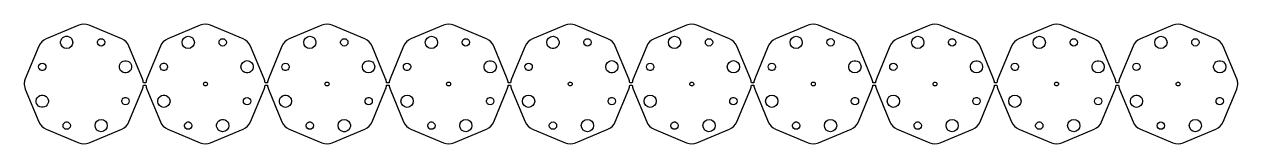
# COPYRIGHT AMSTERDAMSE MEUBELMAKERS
# Model space of a CAD drawing. Header units: millimetres. Extents: x -80 to 416, y 611 to 659.
import ezdxf

# ---------------------------------------------------------------- set-up
doc = ezdxf.new("R2010")
doc.units = ezdxf.units.MM

msp = doc.modelspace()

# ---------------------------------------------------------------- linework, layer by layer
for points in [[(211.5, 650.52, 0.198912), (208.52, 653.5), (195.2, 659.02, 0.198912), (190.98, 659.02), (177.66, 653.5, 0.198912), (174.68, 650.52), (169.16, 637.2, 0.075595), (168.76, 635.59), (167.76, 635.59, 0.075595), (167.37, 637.2), (161.85, 650.52, 0.198912), (158.87, 653.5), (145.54, 659.02, 0.198912), (141.33, 659.02), (128.01, 653.5, 0.198912), (125.02, 650.52), (119.51, 637.2, 0.075595), (119.11, 635.59), (118.11, 635.59, 0.075595), (117.71, 637.2), (112.19, 650.52, 0.198912), (109.21, 653.5), (95.89, 659.02, 0.198912), (91.67, 659.02), (78.35, 653.5, 0.198912), (75.37, 650.52), (69.85, 637.2, 0.075595), (69.46, 635.59), (68.46, 635.59, 0.075595), (68.06, 637.2), (62.54, 650.52, 0.198912), (59.56, 653.5), (46.24, 659.02, 0.198912), (42.02, 659.02), (28.7, 653.5, 0.198912), (25.72, 650.52), (20.2, 637.2, 0.075595), (19.8, 635.59), (18.8, 635.59, 0.075595), (18.4, 637.2), (12.89, 650.52, 0.198912), (9.91, 653.5), (-3.42, 659.02, 0.198912), (-7.63, 659.02), (-20.96, 653.5, 0.198912), (-23.94, 650.52), (-29.46, 637.2, 0.075595), (-29.85, 635.59), (-30.85, 635.59, 0.075595), (-31.25, 637.2), (-36.77, 650.52, 0.198912), (-39.75, 653.5), (-53.07, 659.02, 0.198912), (-57.29, 659.02), (-70.61, 653.5, 0.198912), (-73.59, 650.52), (-79.11, 637.2, 0.075595), (-79.51, 635.59, 0.121491), (-79.11, 632.98), (-73.59, 619.66, 0.198912), (-70.61, 616.68), (-57.29, 611.16, 0.198912), (-53.07, 611.16), (-39.75, 616.68, 0.198912), (-36.77, 619.66), (-31.25, 632.98, 0.075595), (-30.85, 634.59), (-29.85, 634.59, 0.075595), (-29.46, 632.98), (-23.94, 619.66, 0.198912), (-20.96, 616.68), (-7.63, 611.16, 0.198912), (-3.42, 611.16), (9.91, 616.68, 0.198912), (12.89, 619.66), (18.4, 632.98, 0.075595), (18.8, 634.59), (19.8, 634.59, 0.075595), (20.2, 632.98), (25.72, 619.66, 0.198912), (28.7, 616.68), (42.02, 611.16, 0.198912), (46.24, 611.16), (59.56, 616.68, 0.198912), (62.54, 619.66), (68.06, 632.98, 0.075595), (68.46, 634.59), (69.46, 634.59, 0.075595), (69.85, 632.98), (75.37, 619.66, 0.198912), (78.35, 616.68), (91.67, 611.16, 0.198912), (95.89, 611.16), (109.21, 616.68, 0.198912), (112.19, 619.66), (117.71, 632.98, 0.075595), (118.11, 634.59), (119.11, 634.59, 0.075595), (119.51, 632.98), (125.02, 619.66, 0.198912), (128.01, 616.68), (141.33, 611.16, 0.198912), (145.54, 611.16), (158.87, 616.68, 0.198912), (161.85, 619.66), (167.37, 632.98, 0.075595), (167.76, 634.59), (168.76, 634.59, 0.075595), (169.16, 632.98), (174.68, 619.66, 0.198912), (177.66, 616.68), (190.98, 611.16, 0.198912), (195.2, 611.16), (208.52, 616.68, 0.198912), (211.5, 619.66), (217.02, 632.98, 0.075595), (217.42, 634.59), (218.42, 634.59, 0.075595), (218.81, 632.98), (224.33, 619.66, 0.198912), (227.31, 616.68), (240.64, 611.16, 0.198912), (244.85, 611.16), (258.18, 616.68, 0.198912), (261.16, 619.66), (266.67, 632.98, 0.075595), (267.07, 634.59), (268.07, 634.59, 0.075595), (268.47, 632.98), (273.99, 619.66, 0.198912), (276.97, 616.68), (290.29, 611.16, 0.198912), (294.51, 611.16), (307.83, 616.68, 0.198912), (310.81, 619.66), (316.33, 632.98, 0.075595), (316.73, 634.59), (317.73, 634.59, 0.075595), (318.12, 632.98), (323.64, 619.66, 0.198912), (326.62, 616.68), (339.94, 611.16, 0.198912), (344.16, 611.16), (357.48, 616.68, 0.198912), (360.46, 619.66), (365.98, 632.98, 0.075595), (366.38, 634.59), (367.38, 634.59, 0.075595), (367.78, 632.98), (373.29, 619.66, 0.198912), (376.28, 616.68), (389.6, 611.16, 0.198912), (393.81, 611.16), (407.14, 616.68, 0.198912), (410.12, 619.66), (415.64, 632.98, 0.121491), (416.03, 635.59, 0.075595), (415.64, 637.2), (410.12, 650.52, 0.198912), (407.14, 653.5), (393.81, 659.02, 0.198912), (389.6, 659.02), (376.28, 653.5, 0.198912), (373.29, 650.52), (367.78, 637.2, 0.075595), (367.38, 635.59), (366.38, 635.59, 0.075595), (365.98, 637.2), (360.46, 650.52, 0.198912), (357.48, 653.5), (344.16, 659.02, 0.198912), (339.94, 659.02), (326.62, 653.5, 0.198912), (323.64, 650.52), (318.12, 637.2, 0.075595), (317.73, 635.59), (316.73, 635.59, 0.075595), (316.33, 637.2), (310.81, 650.52, 0.198912), (307.83, 653.5), (294.51, 659.02, 0.198912), (290.29, 659.02), (276.97, 653.5, 0.198912), (273.99, 650.52), (268.47, 637.2, 0.075595), (268.07, 635.59), (267.07, 635.59, 0.075595), (266.67, 637.2), (261.16, 650.52, 0.198912), (258.18, 653.5), (244.85, 659.02, 0.198912), (240.64, 659.02), (227.31, 653.5, 0.198912), (224.33, 650.52), (218.81, 637.2, 0.075595), (218.42, 635.59), (217.42, 635.59, 0.075595), (217.02, 637.2)], [(-64.52, 651.12, -1), (-59.91, 653.03, -1)], [(-14.87, 651.12, -1), (-10.25, 653.03, -1)], [(34.78, 651.12, -1), (39.4, 653.03, -1)], [(84.44, 651.12, -1), (89.06, 653.03, -1)], [(134.09, 651.12, -1), (138.71, 653.03, -1)], [(183.75, 651.12, -1), (188.36, 653.03, -1)], [(238.02, 653.03, -1), (233.4, 651.12, -1)], [(287.67, 653.03, -1), (283.05, 651.12, -1)], [(337.33, 653.03, -1), (332.71, 651.12, -1)], [(386.98, 653.03, -1), (382.36, 651.12, -1)], [(-49.53, 651.5, -1), (-46.76, 652.65, -1)], [(0.12, 651.5, -1), (2.9, 652.65, -1)], [(49.78, 651.5, -1), (52.55, 652.65, -1)], [(99.43, 651.5, -1), (102.2, 652.65, -1)], [(149.09, 651.5, -1), (151.86, 652.65, -1)], [(198.74, 651.5, -1), (201.51, 652.65, -1)], [(251.17, 652.65, -1), (248.39, 651.5, -1)], [(300.82, 652.65, -1), (298.05, 651.5, -1)], [(350.47, 652.65, -1), (347.7, 651.5, -1)], [(400.13, 652.65, -1), (397.36, 651.5, -1)], [(-40.5, 641.17, -1), (-35.88, 643.08, -1)], [(9.15, 641.17, -1), (13.77, 643.08, -1)], [(58.8, 641.17, -1), (63.42, 643.08, -1)], [(108.46, 641.17, -1), (113.08, 643.08, -1)], [(158.11, 641.17, -1), (162.73, 643.08, -1)], [(212.39, 643.08, -1), (207.77, 641.17, -1)], [(262.04, 643.08, -1), (257.42, 641.17, -1)], [(311.69, 643.08, -1), (307.07, 641.17, -1)], [(361.35, 643.08, -1), (356.73, 641.17, -1)], [(411, 643.08, -1), (406.38, 641.17, -1)], [(-73.55, 641.55, -1), (-70.78, 642.7, -1)], [(-23.9, 641.55, -1), (-21.13, 642.7, -1)], [(25.76, 641.55, -1), (28.53, 642.7, -1)], [(75.41, 641.55, -1), (78.18, 642.7, -1)], [(125.07, 641.55, -1), (127.84, 642.7, -1)], [(177.49, 642.7, -1), (174.72, 641.55, -1)], [(227.14, 642.7, -1), (224.37, 641.55, -1)], [(276.8, 642.7, -1), (274.03, 641.55, -1)], [(326.45, 642.7, -1), (323.68, 641.55, -1)], [(376.11, 642.7, -1), (373.34, 641.55, -1)], [(-4.79, 635.39, -1), (-6.26, 634.78, -1)], [(44.87, 635.39, -1), (43.39, 634.78, -1)], [(94.52, 635.39, -1), (93.04, 634.78, -1)], [(144.18, 635.39, -1), (142.7, 634.78, -1)], [(193.83, 635.39, -1), (192.35, 634.78, -1)], [(243.48, 635.39, -1), (242.01, 634.78, -1)], [(293.14, 635.39, -1), (291.66, 634.78, -1)], [(342.79, 635.39, -1), (341.31, 634.78, -1)], [(392.45, 635.39, -1), (390.97, 634.78, -1)], [(-74.47, 627.1, -1), (-69.86, 629.01, -1)], [(-39.58, 627.48, -1), (-36.81, 628.63, -1)], [(-24.82, 627.1, -1), (-20.2, 629.01, -1)], [(10.07, 627.48, -1), (12.85, 628.63, -1)], [(24.83, 627.1, -1), (29.45, 629.01, -1)], [(59.73, 627.48, -1), (62.5, 628.63, -1)], [(74.49, 627.1, -1), (79.11, 629.01, -1)], [(112.15, 628.63, -1), (109.38, 627.48, -1)], [(124.14, 627.1, -1), (128.76, 629.01, -1)], [(161.81, 628.63, -1), (159.04, 627.48, -1)], [(178.41, 629.01, -1), (173.8, 627.1, -1)], [(211.46, 628.63, -1), (208.69, 627.48, -1)], [(228.07, 629.01, -1), (223.45, 627.1, -1)], [(261.12, 628.63, -1), (258.34, 627.48, -1)], [(277.72, 629.01, -1), (273.1, 627.1, -1)], [(310.77, 628.63, -1), (308, 627.48, -1)], [(327.38, 629.01, -1), (322.76, 627.1, -1)], [(360.42, 628.63, -1), (357.65, 627.48, -1)], [(377.03, 629.01, -1), (372.41, 627.1, -1)], [(410.08, 628.63, -1), (407.31, 627.48, -1)], [(-63.6, 617.53, -1), (-60.83, 618.68, -1)], [(-50.45, 617.15, -1), (-45.83, 619.06, -1)], [(-13.95, 617.53, -1), (-11.18, 618.68, -1)], [(-0.8, 617.15, -1), (3.82, 619.06, -1)], [(35.71, 617.53, -1), (38.48, 618.68, -1)], [(48.85, 617.15, -1), (53.47, 619.06, -1)], [(88.13, 618.68, -1), (85.36, 617.53, -1)], [(103.13, 619.06, -1), (98.51, 617.15, -1)], [(137.79, 618.68, -1), (135.02, 617.53, -1)], [(152.78, 619.06, -1), (148.16, 617.15, -1)], [(187.44, 618.68, -1), (184.67, 617.53, -1)], [(202.44, 619.06, -1), (197.82, 617.15, -1)], [(237.09, 618.68, -1), (234.32, 617.53, -1)], [(252.09, 619.06, -1), (247.47, 617.15, -1)], [(286.75, 618.68, -1), (283.98, 617.53, -1)], [(301.74, 619.06, -1), (297.12, 617.15, -1)], [(336.4, 618.68, -1), (333.63, 617.53, -1)], [(351.4, 619.06, -1), (346.78, 617.15, -1)], [(386.06, 618.68, -1), (383.28, 617.53, -1)], [(401.05, 619.06, -1), (396.43, 617.15, -1)]]:
    msp.add_lwpolyline(points, format="xyb", close=True)

doc.saveas('drawing.dxf')
